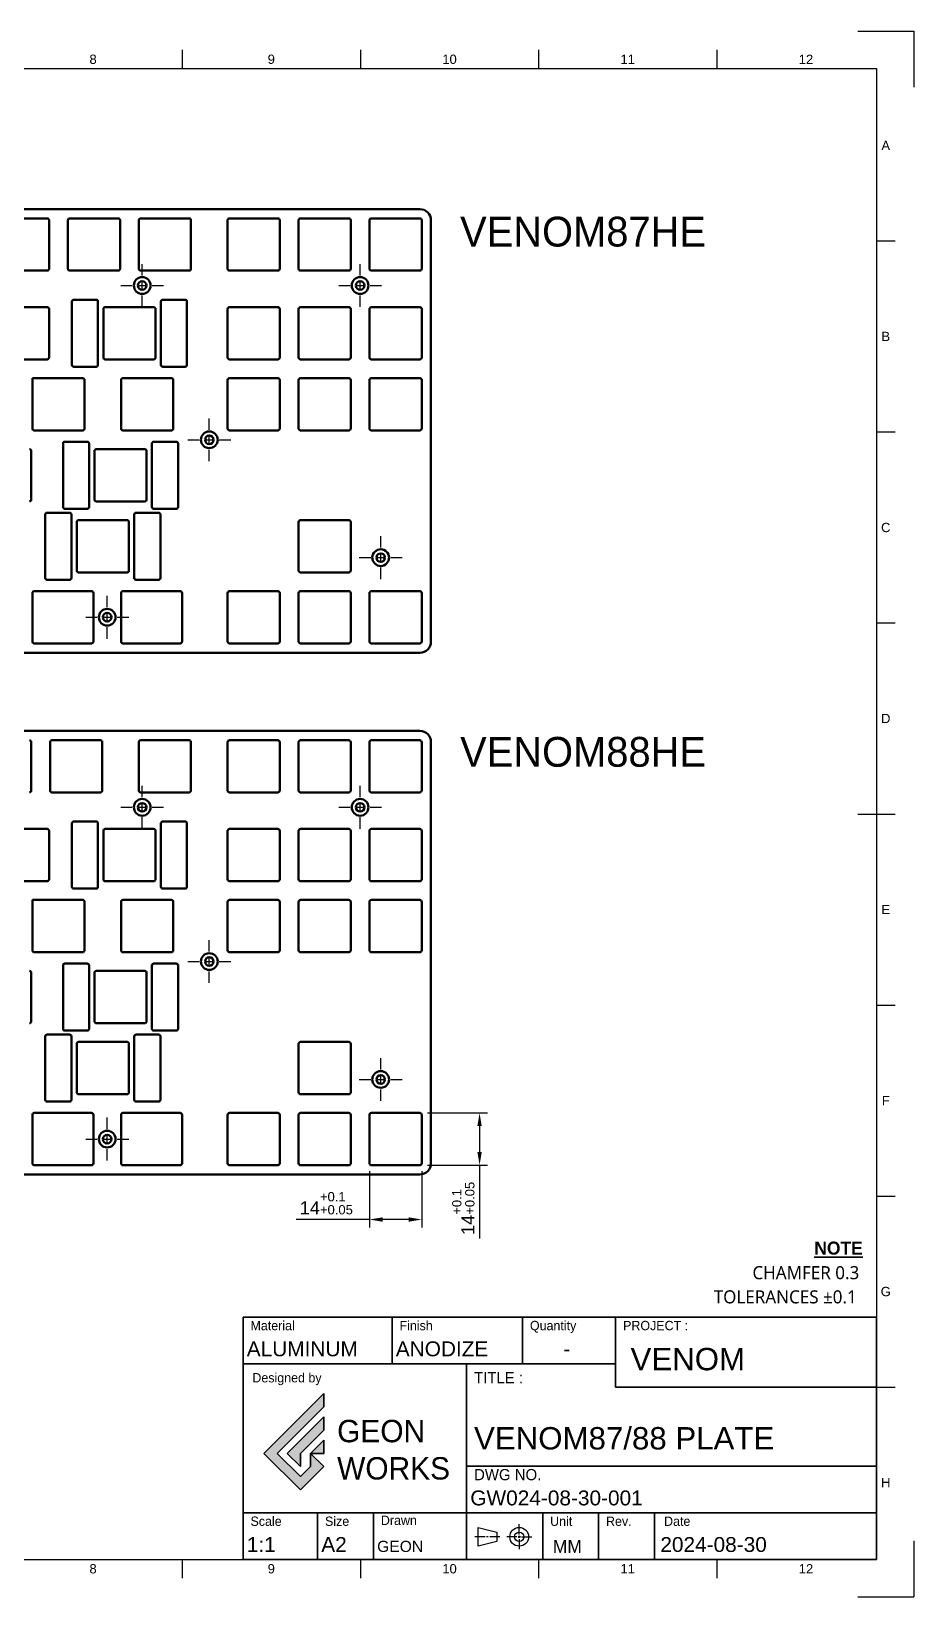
# Model space of a CAD drawing. Header units: millimetres. Extents: x 0 to 594, y 0 to 420.
# Drawn here: x 357.2 to 594, y 0 to 420 of the extents above; entities that cross this region are included whole.
import ezdxf
from ezdxf.enums import TextEntityAlignment as Align

# ---------------------------------------------------------------- set-up
doc = ezdxf.new("R2010")
doc.units = ezdxf.units.MM
doc.header["$LTSCALE"] = 0.75
doc.linetypes.add('CENTER2', pattern=[28.575, 19.05, -3.175, 3.175, -3.175])
for name, color, linetype, lineweight in [('BORDER', 7, 'Continuous', 25), ('FD_Dimensions', 7, 'Continuous', 25), ('Notes', 7, 'Continuous', 25), ('Smart Centers', 7, 'CENTER2', 25), ('TITLEBLOCK', 7, 'Continuous', 35), ('Visible', 7, 'Continuous', 50)]:
    doc.layers.add(name, color=color, linetype=linetype, lineweight=lineweight)
doc.layers.add('SLD-0', color=7, linetype='Continuous')
doc.styles.add('FusionTitle', font='arial.ttf')
doc.styles.add('MtXpl___1', font='malgun.ttf')
doc.styles.add('MtXpl_Century_Gothic', font='GOTHIC.TTF')
doc.styles.add('MtXpl_OCR-A_BT', font='')
doc.styles.add('MtXpl_OCR-A_BT_1', font='')
doc.styles.get("Standard").update_dxf_attribs({"font": 'arial.ttf'})
doc.styles.get('MtXpl_OCR-A_BT').set_extended_font_data('OCR-A BT')
doc.styles.get('MtXpl_OCR-A_BT_1').set_extended_font_data('OCR-A BT', bold=True)
doc.dimstyles.new('Dim-ISO-25', dxfattribs={"dimtxt": 3.5, "dimasz": 3.5, "dimexe": 2.1, "dimexo": 2.1, "dimgap": 1.4, "dimtad": 1, "dimdsep": 46, "dimtxsty": 'Standard', "dimcen": 0, "dimazin": 2, "dimtp": 0.1, "dimtm": 0.1, "dimtfac": 0.714286, "dimtmove": 0, "dimatfit": 3, "dimfxl": 1, "dimarcsym": 0})

# ---------------------------------------------------------------- blocks, each defined once
blk = doc.blocks.new('ISO_A2_SHEET')
at = {"layer": 'BORDER'}
for p, q in [((397.6666, 415), (397.6666, 410)), ((445.4999, 415), (445.4999, 410)), ((493.3332, 415), (493.3332, 410)), ((541.1665, 415), (541.1665, 410)), ((20, 410), (584, 410)), ((584, 410), (584, 10)), ((584, 363.75), (589, 363.75)), ((584, 312.5), (589, 312.5)), ((584, 261.25), (589, 261.25)), ((579, 210), (589, 210)), ((584, 158.75), (589, 158.75)), ((584, 107.5), (589, 107.5)), ((584, 56.25), (589, 56.25)), ((20, 10), (584, 10)), ((397.6666, 10), (397.6666, 5)), ((445.4999, 10), (445.4999, 5)), ((493.3332, 10), (493.3332, 5)), ((541.1665, 10), (541.1665, 5))]:
    blk.add_line(p, q, dxfattribs=at)
at = {"layer": 'Defpoints'}
for p, q in [((579, 420), (594, 420)), ((594, 420), (594, 405)), ((594, 15), (594, 0)), ((579, 0), (594, 0))]:
    blk.add_line(p, q, dxfattribs=at)
at = {"layer": 'BORDER', "style": 'FusionTitle'}
for s, p in [('8', (373.74995, 412.5)), ('9', (421.58325, 412.5)), ('10', (469.41655, 412.5)), ('11', (517.24985, 412.5)), ('12', (565.08315, 412.5)), ('A', (586.5, 389.375)), ('B', (586.5, 338.125)), ('C', (586.5, 286.875)), ('D', (586.5, 235.625)), ('E', (586.5, 184.375)), ('F', (586.5, 133.125)), ('G', (586.5, 81.875)), ('H', (586.5, 30.625)), ('8', (373.74995, 7.5)), ('9', (421.58325, 7.5)), ('10', (469.41655, 7.5)), ('11', (517.24985, 7.5)), ('12', (565.08315, 7.5))]:
    blk.add_text(s, height=2.5, dxfattribs=at).set_placement(p, align=Align.MIDDLE)
blk = doc.blocks.new('TITLEGW')
h = blk.add_hatch(color=256)
h.dxf.hatch_style = 1
h.paths.add_polyline_path([(-148.32, 40.97), (-148.32, 44.55), (-164.4, 28.46), (-154.57, 18.63), (-148.32, 24.89), (-151.89, 28.46), (-151.89, 24.89), (-154.57, 22.21), (-160.83, 28.46)])
h.paths.add_polyline_path([(-148.32, 34.72), (-148.32, 38.29), (-158.15, 28.46), (-154.57, 24.89), (-154.57, 28.46)], flags=17)
h.paths.add_polyline_path([(-148.32, 32.04), (-151.89, 28.46), (-148.32, 28.46)], flags=16)
for p, q in [((-170, 0), (-170, 65)), ((-170, 65), (0, 65)), ((-130, 65), (-130, 52.5)), ((-95, 65), (-95, 52.5)), ((-70, 46.25), (-70, 65)), ((0, 0), (0, 65)), ((-110, 52.5), (-170, 52.5)), ((-110, 0), (-110, 52.5)), ((-110, 52.5), (-70, 52.5)), ((-70, 46.25), (0, 46.25)), ((-148.32, 44.55), (-164.4, 28.46)), ((-148.32, 44.55), (-148.32, 40.97)), ((-148.32, 40.97), (-160.83, 28.46)), ((-148.32, 38.29), (-158.15, 28.46)), ((-148.32, 38.29), (-148.32, 34.72)), ((-148.32, 34.72), (-154.57, 28.46)), ((-148.32, 32.04), (-151.89, 28.46)), ((-148.32, 32.04), (-148.32, 28.46)), ((-164.4, 28.46), (-154.57, 18.63)), ((-160.83, 28.46), (-154.57, 22.21)), ((-158.15, 28.46), (-154.57, 24.89)), ((-154.57, 24.89), (-154.57, 28.46)), ((-151.89, 28.46), (-148.32, 24.89)), ((-151.89, 28.46), (-151.89, 24.89)), ((-151.89, 28.46), (-148.32, 28.46)), ((-148.32, 24.89), (-154.57, 18.63)), ((-151.89, 24.89), (-154.57, 22.21)), ((-110, 25), (0, 25)), ((-170, 12.5), (0, 12.5)), ((-150, 12.5), (-150, 0)), ((-135, 12.5), (-135, 0)), ((-89.58, 0), (-89.58, 12.5)), ((-74.58, 0), (-74.58, 12.5)), ((-59.58, 0), (-59.58, 12.5)), ((-95.57, 6.07), (-96.17, 6.07)), ((-95.87, 5.77), (-95.87, 6.37)), ((0, 0), (-170, 0))]:
    blk.add_line(p, q)
at = {"layer": 'SLD-0'}
for p, q in [((-106.93, 3.55), (-106.93, 8.59)), ((-106.93, 8.59), (-101.89, 7.33)), ((-95.87, 6.7), (-95.87, 9.44)), ((-105.04, 6.07), (-107.77, 6.07)), ((-101.89, 4.81), (-106.93, 3.55)), ((-104.2, 6.07), (-104.62, 6.07)), ((-101.05, 6.07), (-103.78, 6.07)), ((-101.89, 7.33), (-101.89, 4.81)), ((-96.5, 6.07), (-99.24, 6.07)), ((-95.87, 5.44), (-95.87, 2.71)), ((-95.24, 6.07), (-92.51, 6.07)), ((-95.24, 6.07), (-92.51, 6.07))]:
    blk.add_line(p, q, dxfattribs=at)
for radius in [2.52, 1.26]:
    blk.add_circle((-95.87, 6.07), radius, dxfattribs=at)
for s, height, style, p in [('%%UNOTE', 3.5, 'MtXpl_OCR-A_BT_1', (-16.67, 81.78)), ('CHAMFER 0.3', 3.5, 'MtXpl___1', (-33.28, 75.19)), ('TOLERANCES ±0.1', 3.5, 'MtXpl___1', (-43.68, 68.7)), ('Material', 2.5, 'MtXpl_OCR-A_BT', (-168, 61.5)), ('Finish', 2.5, 'MtXpl_OCR-A_BT', (-128, 61.5)), ('Quantity', 2.5, 'MtXpl_OCR-A_BT', (-93, 61.5)), ('PROJECT :', 2.5, 'MtXpl_OCR-A_BT', (-68, 61.5)), ('Designed by', 2.5, 'MtXpl_OCR-A_BT', (-167.5, 47.5)), ('TITLE :', 3, 'MtXpl_OCR-A_BT', (-108, 47.25)), ('DWG NO.', 3, 'MtXpl_OCR-A_BT', (-108, 21.25)), ('Scale', 2.5, 'MtXpl_OCR-A_BT', (-168, 9)), ('Size', 2.5, 'MtXpl_OCR-A_BT', (-148, 9)), ('Drawn', 2.5, 'MtXpl_OCR-A_BT', (-133, 9.25)), ('Unit', 2.5, 'MtXpl_OCR-A_BT', (-87.58, 9)), ('Rev.', 2.5, 'MtXpl_OCR-A_BT', (-72.58, 9)), ('Date', 2.5, 'MtXpl_OCR-A_BT', (-57, 9)), ('MM', 3.5, 'MtXpl_Century_Gothic', (-86.85, 1.75))]:
    blk.add_text(s, height=height, dxfattribs=dict(style=style)).set_placement(p)
at = {"insert": (-144.75, 37.44), "char_height": 6, "attachment_point": 1}
blk.add_mtext_dynamic_manual_height_columns('{\\fa Astro Space|b0|i0|c0|p2;GEON^JWORKS}', width=29.3157, gutter_width=12.5, heights=[0], dxfattribs=at)
for tag, p, height in [("MAT'L", (-169, 54.5), 4), ('FINISH', (-129, 54.5), 4), ('QUANTITY', (-84, 54.5), 4), ('PROJECT', (-66, 50.75), 6), ('TITLE_1', (-108, 29.5), 6), ('DWG_NO', (-109, 14.5), 4), ('SCALE', (-169, 2), 4), ('SIZE', (-149, 2), 4), ('DRAWN', (-134, 2), 3), ('CREATED_DATE', (-58, 2), 4)]:
    blk.add_attdef(tag, p, '', height=height)
blk = doc.blocks.new('*U19')
at = {"layer": 'Smart Centers', "color": 0, "ltscale": 0.75, "transparency": 16777216}
for p, q in [((0, 2.68), (0, 5.75)), ((-5.75, 0), (-2.68, 0)), ((2.68, 0), (5.75, 0)), ((0, -5.75), (0, -2.68))]:
    blk.add_line(p, q, dxfattribs=at)
at = {"layer": 'Smart Centers', "color": 0, "linetype": 'Continuous', "ltscale": 0.75, "transparency": 16777216}
for p, q in [((-0.89, 0), (0.89, 0)), ((0, -0.89), (0, 0.89))]:
    blk.add_line(p, q, dxfattribs=at)
blk = doc.blocks.new('*U20')
at = {"layer": 'Smart Centers', "color": 0, "ltscale": 0.75, "transparency": 16777216}
for p, q in [((0, 2.68), (0, 5.75)), ((-5.75, 0), (-2.68, 0)), ((2.68, 0), (5.75, 0)), ((0, -5.75), (0, -2.68))]:
    blk.add_line(p, q, dxfattribs=at)
at = {"layer": 'Smart Centers', "color": 0, "linetype": 'Continuous', "ltscale": 0.75, "transparency": 16777216}
for p, q in [((-0.89, 0), (0.89, 0)), ((0, -0.89), (0, 0.89))]:
    blk.add_line(p, q, dxfattribs=at)
blk = doc.blocks.new('*U21')
at = {"layer": 'Smart Centers', "color": 0, "ltscale": 0.75, "transparency": 16777216}
for p, q in [((0, 2.68), (0, 5.75)), ((-5.75, 0), (-2.68, 0)), ((2.68, 0), (5.75, 0)), ((0, -5.75), (0, -2.68))]:
    blk.add_line(p, q, dxfattribs=at)
at = {"layer": 'Smart Centers', "color": 0, "linetype": 'Continuous', "ltscale": 0.75, "transparency": 16777216}
for p, q in [((-0.89, 0), (0.89, 0)), ((0, -0.89), (0, 0.89))]:
    blk.add_line(p, q, dxfattribs=at)
blk = doc.blocks.new('*U22')
at = {"layer": 'Smart Centers', "color": 0, "ltscale": 0.75, "transparency": 16777216}
for p, q in [((0, 2.68), (0, 5.75)), ((-5.75, 0), (-2.68, 0)), ((2.68, 0), (5.75, 0)), ((0, -5.75), (0, -2.68))]:
    blk.add_line(p, q, dxfattribs=at)
at = {"layer": 'Smart Centers', "color": 0, "linetype": 'Continuous', "ltscale": 0.75, "transparency": 16777216}
for p, q in [((-0.89, 0), (0.89, 0)), ((0, -0.89), (0, 0.89))]:
    blk.add_line(p, q, dxfattribs=at)
blk = doc.blocks.new('*U23')
at = {"layer": 'Smart Centers', "color": 0, "ltscale": 0.75, "transparency": 16777216}
for p, q in [((0, 2.68), (0, 5.75)), ((-5.75, 0), (-2.68, 0)), ((2.68, 0), (5.75, 0)), ((0, -5.75), (0, -2.68))]:
    blk.add_line(p, q, dxfattribs=at)
at = {"layer": 'Smart Centers', "color": 0, "linetype": 'Continuous', "ltscale": 0.75, "transparency": 16777216}
for p, q in [((-0.89, 0), (0.89, 0)), ((0, -0.89), (0, 0.89))]:
    blk.add_line(p, q, dxfattribs=at)
blk = doc.blocks.new('*U24')
at = {"layer": 'Smart Centers', "color": 0, "ltscale": 0.75, "transparency": 16777216}
for p, q in [((0, 2.68), (0, 5.75)), ((-5.75, 0), (-2.68, 0)), ((2.68, 0), (5.75, 0)), ((0, -5.75), (0, -2.68))]:
    blk.add_line(p, q, dxfattribs=at)
at = {"layer": 'Smart Centers', "color": 0, "linetype": 'Continuous', "ltscale": 0.75, "transparency": 16777216}
for p, q in [((-0.89, 0), (0.89, 0)), ((0, -0.89), (0, 0.89))]:
    blk.add_line(p, q, dxfattribs=at)
blk = doc.blocks.new('*U25')
at = {"layer": 'Smart Centers', "color": 0, "ltscale": 0.75, "transparency": 16777216}
for p, q in [((0, 2.68), (0, 5.75)), ((-5.75, 0), (-2.68, 0)), ((2.68, 0), (5.75, 0)), ((0, -5.75), (0, -2.68))]:
    blk.add_line(p, q, dxfattribs=at)
at = {"layer": 'Smart Centers', "color": 0, "linetype": 'Continuous', "ltscale": 0.75, "transparency": 16777216}
for p, q in [((-0.89, 0), (0.89, 0)), ((0, -0.89), (0, 0.89))]:
    blk.add_line(p, q, dxfattribs=at)
blk = doc.blocks.new('*U26')
at = {"layer": 'Smart Centers', "color": 0, "ltscale": 0.75, "transparency": 16777216}
for p, q in [((0, 2.68), (0, 5.75)), ((-5.75, 0), (-2.68, 0)), ((2.68, 0), (5.75, 0)), ((0, -5.75), (0, -2.68))]:
    blk.add_line(p, q, dxfattribs=at)
at = {"layer": 'Smart Centers', "color": 0, "linetype": 'Continuous', "ltscale": 0.75, "transparency": 16777216}
for p, q in [((-0.89, 0), (0.89, 0)), ((0, -0.89), (0, 0.89))]:
    blk.add_line(p, q, dxfattribs=at)
blk = doc.blocks.new('*U27')
at = {"layer": 'Smart Centers', "color": 0, "ltscale": 0.75, "transparency": 16777216}
for p, q in [((0, 2.68), (0, 5.75)), ((-5.75, 0), (-2.68, 0)), ((2.68, 0), (5.75, 0)), ((0, -5.75), (0, -2.68))]:
    blk.add_line(p, q, dxfattribs=at)
at = {"layer": 'Smart Centers', "color": 0, "linetype": 'Continuous', "ltscale": 0.75, "transparency": 16777216}
for p, q in [((-0.89, 0), (0.89, 0)), ((0, -0.89), (0, 0.89))]:
    blk.add_line(p, q, dxfattribs=at)
blk = doc.blocks.new('*U30')
at = {"layer": 'Smart Centers', "color": 0, "ltscale": 0.75, "transparency": 16777216}
for p, q in [((0, 2.68), (0, 5.75)), ((-5.75, 0), (-2.68, 0)), ((2.68, 0), (5.75, 0)), ((0, -5.75), (0, -2.68))]:
    blk.add_line(p, q, dxfattribs=at)
at = {"layer": 'Smart Centers', "color": 0, "linetype": 'Continuous', "ltscale": 0.75, "transparency": 16777216}
for p, q in [((-0.89, 0), (0.89, 0)), ((0, -0.89), (0, 0.89))]:
    blk.add_line(p, q, dxfattribs=at)
blk = doc.blocks.new('*D51')
at = {"layer": 'Defpoints', "color": 0, "transparency": 16777216}
for p in [(461.45, 129.78), (461.45, 115.78), (477.48, 115.78)]:
    blk.add_point(p, dxfattribs=at)
at = {"layer": 'FD_Dimensions', "color": 0, "lineweight": -2, "transparency": 16777216}
for p, q in [((463.55, 129.78), (479.58, 129.78)), ((477.48, 126.28), (477.48, 119.28)), ((463.55, 115.78), (479.58, 115.78)), ((477.48, 115.78), (477.48, 96.07))]:
    blk.add_line(p, q, dxfattribs=at)
at = {"layer": 'FD_Dimensions', "color": 0, "transparency": 16777216}
for points in [[(476.9, 126.28), (478.07, 126.28), (477.48, 129.78)], [(476.9, 119.28), (478.07, 119.28), (477.48, 115.78)]]:
    blk.add_solid(points, dxfattribs=at)
at = {"layer": 'FD_Dimensions', "color": 0, "transparency": 16777216, "insert": (473.11, 104.18), "char_height": 3.5, "attachment_point": 5, "rotation": 90}
blk.add_mtext('14{\\H0.71429x;\\S+0.1^ +0.05;}', dxfattribs=at)
blk = doc.blocks.new('*D52')
at = {"layer": 'Defpoints', "color": 0, "transparency": 16777216}
for p in [(447.95, 116.28), (461.95, 116.28), (447.95, 101.2)]:
    blk.add_point(p, dxfattribs=at)
at = {"layer": 'FD_Dimensions', "color": 0, "lineweight": -2, "transparency": 16777216}
for p, q in [((447.95, 114.18), (447.95, 99.1)), ((461.95, 114.18), (461.95, 99.1)), ((447.95, 101.2), (428.24, 101.2)), ((458.45, 101.2), (451.45, 101.2))]:
    blk.add_line(p, q, dxfattribs=at)
at = {"layer": 'FD_Dimensions', "color": 0, "transparency": 16777216}
for points in [[(451.45, 101.78), (451.45, 100.61), (447.95, 101.2)], [(458.45, 101.78), (458.45, 100.61), (461.95, 101.2)]]:
    blk.add_solid(points, dxfattribs=at)
at = {"layer": 'FD_Dimensions', "color": 0, "transparency": 16777216, "insert": (436.34, 105.57), "char_height": 3.5, "attachment_point": 5}
blk.add_mtext('14{\\H0.71429x;\\S+0.1^ +0.05;}', dxfattribs=at)

msp = doc.modelspace()

# ---------------------------------------------------------------- linework, layer by layer
at = {"layer": 'Visible'}
for p, q in [((461.446, 372.295), (119.833, 372.295)), ((348.433, 369.795), (361.433, 369.795)), ((367.483, 369.795), (380.483, 369.795)), ((386.533, 369.795), (399.533, 369.795)), ((410.346, 369.795), (423.346, 369.795)), ((429.396, 369.795), (442.396, 369.795)), ((448.446, 369.795), (461.446, 369.795)), ((361.933, 369.295), (361.933, 356.295)), ((366.983, 356.295), (366.983, 369.295)), ((380.983, 369.295), (380.983, 356.295)), ((386.033, 356.295), (386.033, 369.295)), ((400.033, 369.295), (400.033, 356.295)), ((409.846, 356.295), (409.846, 369.295)), ((423.846, 369.295), (423.846, 356.295)), ((428.896, 356.295), (428.896, 369.295)), ((442.896, 369.295), (442.896, 356.295)), ((447.946, 356.295), (447.946, 369.295)), ((461.946, 369.295), (461.946, 356.295)), ((464.446, 256.283), (464.446, 369.295)), ((361.433, 355.795), (348.433, 355.795)), ((380.483, 355.795), (367.483, 355.795)), ((399.533, 355.795), (386.533, 355.795)), ((423.346, 355.795), (410.346, 355.795)), ((442.396, 355.795), (429.396, 355.795)), ((461.446, 355.795), (448.446, 355.795)), ((348.433, 345.983), (361.433, 345.983)), ((361.933, 345.483), (361.933, 332.483)), ((368.07, 330.483), (368.07, 347.483)), ((368.57, 347.983), (374.57, 347.983)), ((375.07, 347.483), (375.07, 330.483)), ((376.508, 332.483), (376.508, 345.483)), ((377.008, 345.983), (390.008, 345.983)), ((390.508, 345.483), (390.508, 332.483)), ((391.946, 330.483), (391.946, 347.483)), ((392.446, 347.983), (398.446, 347.983)), ((398.946, 347.483), (398.946, 330.483)), ((409.846, 332.483), (409.846, 345.483)), ((410.346, 345.983), (423.346, 345.983)), ((423.846, 345.483), (423.846, 332.483)), ((428.896, 332.483), (428.896, 345.483)), ((429.396, 345.983), (442.396, 345.983)), ((442.896, 345.483), (442.896, 332.483)), ((447.946, 332.483), (447.946, 345.483)), ((448.446, 345.983), (461.446, 345.983)), ((461.946, 345.483), (461.946, 332.483)), ((361.433, 331.983), (348.433, 331.983)), ((390.008, 331.983), (377.008, 331.983)), ((423.346, 331.983), (410.346, 331.983)), ((442.396, 331.983), (429.396, 331.983)), ((461.446, 331.983), (448.446, 331.983)), ((374.57, 329.983), (368.57, 329.983)), ((398.446, 329.983), (392.446, 329.983)), ((357.458, 326.933), (370.958, 326.933)), ((357.458, 313.433), (357.458, 326.933)), ((371.458, 326.433), (371.458, 313.433)), ((381.271, 313.433), (381.271, 326.433)), ((381.771, 326.933), (394.771, 326.933)), ((395.271, 326.433), (395.271, 313.433)), ((409.846, 313.433), (409.846, 326.433)), ((410.346, 326.933), (423.346, 326.933)), ((423.846, 326.433), (423.846, 313.433)), ((428.896, 313.433), (428.896, 326.433)), ((429.396, 326.933), (442.396, 326.933)), ((442.896, 326.433), (442.896, 313.433)), ((447.946, 313.433), (447.946, 326.433)), ((448.446, 326.933), (461.446, 326.933)), ((461.946, 326.433), (461.946, 313.433)), ((370.958, 312.933), (357.958, 312.933)), ((394.771, 312.933), (381.771, 312.933)), ((423.346, 312.933), (410.346, 312.933)), ((442.396, 312.933), (429.396, 312.933)), ((461.446, 312.933), (448.446, 312.933)), ((357.171, 307.383), (357.171, 294.383)), ((365.689, 292.383), (365.689, 309.383)), ((366.189, 309.883), (372.189, 309.883)), ((372.689, 309.383), (372.689, 292.383)), ((374.127, 294.383), (374.127, 307.383)), ((374.627, 307.883), (387.627, 307.883)), ((388.127, 307.383), (388.127, 294.383)), ((389.565, 292.383), (389.565, 309.383)), ((390.065, 309.883), (396.065, 309.883)), ((396.565, 309.383), (396.565, 292.383)), ((360.927, 273.333), (360.927, 290.333)), ((361.427, 290.833), (367.427, 290.833)), ((372.189, 291.883), (366.189, 291.883)), ((367.927, 290.333), (367.927, 273.333)), ((387.627, 293.883), (374.627, 293.883)), ((384.803, 273.333), (384.803, 290.333)), ((385.303, 290.833), (391.303, 290.833)), ((396.065, 291.883), (390.065, 291.883)), ((391.803, 290.333), (391.803, 273.333)), ((369.365, 275.333), (369.365, 288.333)), ((369.865, 288.833), (382.865, 288.833)), ((383.365, 288.333), (383.365, 275.333)), ((428.896, 275.333), (428.896, 288.333)), ((429.396, 288.833), (442.396, 288.833)), ((442.896, 288.333), (442.896, 275.333)), ((382.865, 274.833), (369.865, 274.833)), ((442.396, 274.833), (429.396, 274.833)), ((357.458, 256.283), (357.458, 269.283)), ((357.958, 269.783), (373.34, 269.783)), ((367.427, 272.833), (361.427, 272.833)), ((373.84, 269.283), (373.84, 256.283)), ((381.271, 256.283), (381.271, 269.283)), ((381.771, 269.783), (397.152, 269.783)), ((391.303, 272.833), (385.303, 272.833)), ((397.652, 269.283), (397.652, 256.283)), ((409.846, 256.283), (409.846, 269.283)), ((410.346, 269.783), (423.346, 269.783)), ((423.846, 269.283), (423.846, 256.283)), ((428.896, 256.283), (428.896, 269.283)), ((429.396, 269.783), (442.396, 269.783)), ((442.896, 269.283), (442.896, 256.283)), ((447.946, 256.283), (447.946, 269.283)), ((448.446, 269.783), (461.446, 269.783)), ((461.946, 269.283), (461.946, 256.283)), ((119.833, 253.283), (461.446, 253.283)), ((373.34, 255.783), (357.958, 255.783)), ((397.152, 255.783), (381.771, 255.783)), ((423.346, 255.783), (410.346, 255.783)), ((442.396, 255.783), (429.396, 255.783)), ((461.446, 255.783), (448.446, 255.783)), ((461.446, 232.295), (119.833, 232.295)), ((357.171, 229.295), (357.171, 216.295)), ((362.221, 216.295), (362.221, 229.295)), ((362.721, 229.795), (375.721, 229.795)), ((376.221, 229.295), (376.221, 216.295)), ((386.033, 216.295), (386.033, 229.295)), ((386.533, 229.795), (399.533, 229.795)), ((400.033, 229.295), (400.033, 216.295)), ((409.846, 216.295), (409.846, 229.295)), ((410.346, 229.795), (423.346, 229.795)), ((423.846, 229.295), (423.846, 216.295)), ((428.896, 216.295), (428.896, 229.295)), ((429.396, 229.795), (442.396, 229.795)), ((442.896, 229.295), (442.896, 216.295)), ((447.946, 216.295), (447.946, 229.295)), ((448.446, 229.795), (461.446, 229.795)), ((461.946, 229.295), (461.946, 216.295)), ((464.446, 116.283), (464.446, 229.295)), ((375.721, 215.795), (362.721, 215.795)), ((399.533, 215.795), (386.533, 215.795)), ((423.346, 215.795), (410.346, 215.795)), ((442.396, 215.795), (429.396, 215.795)), ((461.446, 215.795), (448.446, 215.795)), ((348.433, 205.983), (361.433, 205.983)), ((368.07, 190.483), (368.07, 207.483)), ((368.57, 207.983), (374.57, 207.983)), ((375.07, 207.483), (375.07, 190.483)), ((377.008, 205.983), (390.008, 205.983)), ((391.946, 190.483), (391.946, 207.483)), ((392.446, 207.983), (398.446, 207.983)), ((398.946, 207.483), (398.946, 190.483)), ((410.346, 205.983), (423.346, 205.983)), ((429.396, 205.983), (442.396, 205.983)), ((448.446, 205.983), (461.446, 205.983)), ((361.933, 205.483), (361.933, 192.483)), ((376.508, 192.483), (376.508, 205.483)), ((390.508, 205.483), (390.508, 192.483)), ((409.846, 192.483), (409.846, 205.483)), ((423.846, 205.483), (423.846, 192.483)), ((428.896, 192.483), (428.896, 205.483)), ((442.896, 205.483), (442.896, 192.483)), ((447.946, 192.483), (447.946, 205.483)), ((461.946, 205.483), (461.946, 192.483)), ((361.433, 191.983), (348.433, 191.983)), ((374.57, 189.983), (368.57, 189.983)), ((390.008, 191.983), (377.008, 191.983)), ((398.446, 189.983), (392.446, 189.983)), ((423.346, 191.983), (410.346, 191.983)), ((442.396, 191.983), (429.396, 191.983)), ((461.446, 191.983), (448.446, 191.983)), ((357.458, 186.933), (370.958, 186.933)), ((357.458, 173.433), (357.458, 186.933)), ((371.458, 186.433), (371.458, 173.433)), ((381.271, 173.433), (381.271, 186.433)), ((381.771, 186.933), (394.771, 186.933)), ((395.271, 186.433), (395.271, 173.433)), ((409.846, 173.433), (409.846, 186.433)), ((410.346, 186.933), (423.346, 186.933)), ((423.846, 186.433), (423.846, 173.433)), ((428.896, 173.433), (428.896, 186.433)), ((429.396, 186.933), (442.396, 186.933)), ((442.896, 186.433), (442.896, 173.433)), ((447.946, 173.433), (447.946, 186.433)), ((448.446, 186.933), (461.446, 186.933)), ((461.946, 186.433), (461.946, 173.433)), ((370.958, 172.933), (357.958, 172.933)), ((394.771, 172.933), (381.771, 172.933)), ((423.346, 172.933), (410.346, 172.933)), ((442.396, 172.933), (429.396, 172.933)), ((461.446, 172.933), (448.446, 172.933)), ((365.689, 152.383), (365.689, 169.383)), ((366.189, 169.883), (372.189, 169.883)), ((372.689, 169.383), (372.689, 152.383)), ((389.565, 152.383), (389.565, 169.383)), ((390.065, 169.883), (396.065, 169.883)), ((396.565, 169.383), (396.565, 152.383)), ((357.171, 167.383), (357.171, 154.383)), ((374.127, 154.383), (374.127, 167.383)), ((374.627, 167.883), (387.627, 167.883)), ((388.127, 167.383), (388.127, 154.383)), ((372.189, 151.883), (366.189, 151.883)), ((387.627, 153.883), (374.627, 153.883)), ((396.065, 151.883), (390.065, 151.883)), ((360.927, 133.333), (360.927, 150.333)), ((361.427, 150.833), (367.427, 150.833)), ((367.927, 150.333), (367.927, 133.333)), ((369.365, 135.333), (369.365, 148.333)), ((369.865, 148.833), (382.865, 148.833)), ((383.365, 148.333), (383.365, 135.333)), ((384.803, 133.333), (384.803, 150.333)), ((385.303, 150.833), (391.303, 150.833)), ((391.803, 150.333), (391.803, 133.333)), ((428.896, 135.333), (428.896, 148.333)), ((429.396, 148.833), (442.396, 148.833)), ((442.896, 148.333), (442.896, 135.333)), ((382.865, 134.833), (369.865, 134.833)), ((442.396, 134.833), (429.396, 134.833)), ((367.427, 132.833), (361.427, 132.833)), ((391.303, 132.833), (385.303, 132.833)), ((357.458, 116.283), (357.458, 129.283)), ((357.958, 129.783), (373.34, 129.783)), ((373.84, 129.283), (373.84, 116.283)), ((381.271, 116.283), (381.271, 129.283)), ((381.771, 129.783), (397.152, 129.783)), ((397.652, 129.283), (397.652, 116.283)), ((409.846, 116.283), (409.846, 129.283)), ((410.346, 129.783), (423.346, 129.783)), ((423.846, 129.283), (423.846, 116.283)), ((428.896, 116.283), (428.896, 129.283)), ((429.396, 129.783), (442.396, 129.783)), ((442.896, 129.283), (442.896, 116.283)), ((447.946, 116.283), (447.946, 129.283)), ((448.446, 129.783), (461.446, 129.783)), ((461.946, 129.283), (461.946, 116.283)), ((373.34, 115.783), (357.958, 115.783)), ((397.152, 115.783), (381.771, 115.783)), ((423.346, 115.783), (410.346, 115.783)), ((442.396, 115.783), (429.396, 115.783)), ((461.446, 115.783), (448.446, 115.783)), ((119.833, 113.283), (461.446, 113.283))]:
    msp.add_line(p, q, dxfattribs=at)
at = {"layer": 'Visible', "extrusion": (0, 0, -1)}
for centre, radius in [((-386.946, 351.795), 2.25), ((-386.946, 351.795), 1.15), ((-445.42, 351.795), 2.25), ((-445.42, 351.795), 1.15), ((-404.946, 310.408), 2.25), ((-404.946, 310.408), 1.15), ((-450.946, 278.783), 2.25), ((-450.946, 278.783), 1.15), ((-377.555, 262.783), 2.25), ((-377.555, 262.783), 1.15), ((-386.946, 211.795), 2.25), ((-386.946, 211.795), 1.15), ((-445.42, 211.795), 2.25), ((-445.42, 211.795), 1.15), ((-404.946, 170.408), 2.25), ((-404.946, 170.408), 1.15), ((-450.946, 138.783), 2.25), ((-450.946, 138.783), 1.15), ((-377.555, 122.783), 2.25), ((-377.555, 122.783), 1.15)]:
    msp.add_circle(centre, radius, dxfattribs=at)
for centre, radius, start, end in [((-361.433, 369.295), 0.5, 90, 180), ((-367.483, 369.295), 0.5, 0, 90), ((-380.483, 369.295), 0.5, 90, 180), ((-386.533, 369.295), 0.5, 0, 90), ((-399.533, 369.295), 0.5, 90, 180), ((-410.346, 369.295), 0.5, 0, 90), ((-423.346, 369.295), 0.5, 90, 180), ((-429.396, 369.295), 0.5, 0, 90), ((-442.396, 369.295), 0.5, 90, 180), ((-448.446, 369.295), 0.5, 0, 90), ((-461.446, 369.295), 3, 90, 180), ((-461.446, 369.295), 0.5, 90, 180), ((-361.433, 356.295), 0.5, 180, 270), ((-367.483, 356.295), 0.5, 270, 0), ((-380.483, 356.295), 0.5, 180, 270), ((-386.533, 356.295), 0.5, 270, 0), ((-399.533, 356.295), 0.5, 180, 270), ((-410.346, 356.295), 0.5, 270, 0), ((-423.346, 356.295), 0.5, 180, 270), ((-429.396, 356.295), 0.5, 270, 0), ((-442.396, 356.295), 0.5, 180, 270), ((-448.446, 356.295), 0.5, 270, 0), ((-461.446, 356.295), 0.5, 180, 270), ((-361.433, 345.483), 0.5, 90, 180), ((-368.57, 347.483), 0.5, 0, 90), ((-374.57, 347.483), 0.5, 90, 180), ((-377.008, 345.483), 0.5, 0, 90), ((-390.008, 345.483), 0.5, 90, 180), ((-392.446, 347.483), 0.5, 0, 90), ((-398.446, 347.483), 0.5, 90, 180), ((-410.346, 345.483), 0.5, 0, 90), ((-423.346, 345.483), 0.5, 90, 180), ((-429.396, 345.483), 0.5, 0, 90), ((-442.396, 345.483), 0.5, 90, 180), ((-448.446, 345.483), 0.5, 0, 90), ((-461.446, 345.483), 0.5, 90, 180), ((-361.433, 332.483), 0.5, 180, 270), ((-377.008, 332.483), 0.5, 270, 0), ((-390.008, 332.483), 0.5, 180, 270), ((-410.346, 332.483), 0.5, 270, 0), ((-423.346, 332.483), 0.5, 180, 270), ((-429.396, 332.483), 0.5, 270, 0), ((-442.396, 332.483), 0.5, 180, 270), ((-448.446, 332.483), 0.5, 270, 0), ((-461.446, 332.483), 0.5, 180, 270), ((-368.57, 330.483), 0.5, 270, 0), ((-374.57, 330.483), 0.5, 180, 270), ((-392.446, 330.483), 0.5, 270, 0), ((-398.446, 330.483), 0.5, 180, 270), ((-370.958, 326.433), 0.5, 90, 180), ((-381.771, 326.433), 0.5, 0, 90), ((-394.771, 326.433), 0.5, 90, 180), ((-410.346, 326.433), 0.5, 0, 90), ((-423.346, 326.433), 0.5, 90, 180), ((-429.396, 326.433), 0.5, 0, 90), ((-442.396, 326.433), 0.5, 90, 180), ((-448.446, 326.433), 0.5, 0, 90), ((-461.446, 326.433), 0.5, 90, 180), ((-357.958, 313.433), 0.5, 270, 0), ((-370.958, 313.433), 0.5, 180, 270), ((-381.771, 313.433), 0.5, 270, 0), ((-394.771, 313.433), 0.5, 180, 270), ((-410.346, 313.433), 0.5, 270, 0), ((-423.346, 313.433), 0.5, 180, 270), ((-429.396, 313.433), 0.5, 270, 0), ((-442.396, 313.433), 0.5, 180, 270), ((-448.446, 313.433), 0.5, 270, 0), ((-461.446, 313.433), 0.5, 180, 270), ((-356.671, 307.383), 0.5, 90, 180), ((-366.189, 309.383), 0.5, 0, 90), ((-372.189, 309.383), 0.5, 90, 180), ((-374.627, 307.383), 0.5, 0, 90), ((-387.627, 307.383), 0.5, 90, 180), ((-390.065, 309.383), 0.5, 0, 90), ((-396.065, 309.383), 0.5, 90, 180), ((-356.671, 294.383), 0.5, 180, 270), ((-374.627, 294.383), 0.5, 270, 0), ((-387.627, 294.383), 0.5, 180, 270), ((-361.427, 290.333), 0.5, 0, 90), ((-366.189, 292.383), 0.5, 270, 0), ((-367.427, 290.333), 0.5, 90, 180), ((-372.189, 292.383), 0.5, 180, 270), ((-385.303, 290.333), 0.5, 0, 90), ((-390.065, 292.383), 0.5, 270, 0), ((-391.303, 290.333), 0.5, 90, 180), ((-396.065, 292.383), 0.5, 180, 270), ((-369.865, 288.333), 0.5, 0, 90), ((-382.865, 288.333), 0.5, 90, 180), ((-429.396, 288.333), 0.5, 0, 90), ((-442.396, 288.333), 0.5, 90, 180), ((-361.427, 273.333), 0.5, 270, 0), ((-367.427, 273.333), 0.5, 180, 270), ((-369.865, 275.333), 0.5, 270, 0), ((-382.865, 275.333), 0.5, 180, 270), ((-385.303, 273.333), 0.5, 270, 0), ((-391.303, 273.333), 0.5, 180, 270), ((-429.396, 275.333), 0.5, 270, 0), ((-442.396, 275.333), 0.5, 180, 270), ((-357.958, 269.283), 0.5, 0, 90), ((-373.34, 269.283), 0.5, 90, 180), ((-381.771, 269.283), 0.5, 0, 90), ((-397.152, 269.283), 0.5, 90, 180), ((-410.346, 269.283), 0.5, 0, 90), ((-423.346, 269.283), 0.5, 90, 180), ((-429.396, 269.283), 0.5, 0, 90), ((-442.396, 269.283), 0.5, 90, 180), ((-448.446, 269.283), 0.5, 0, 90), ((-461.446, 269.283), 0.5, 90, 180), ((-357.958, 256.283), 0.5, 270, 0), ((-373.34, 256.283), 0.5, 180, 270), ((-381.771, 256.283), 0.5, 270, 0), ((-397.152, 256.283), 0.5, 180, 270), ((-410.346, 256.283), 0.5, 270, 0), ((-423.346, 256.283), 0.5, 180, 270), ((-429.396, 256.283), 0.5, 270, 0), ((-442.396, 256.283), 0.5, 180, 270), ((-448.446, 256.283), 0.5, 270, 0), ((-461.446, 256.283), 3, 180, 270), ((-461.446, 256.283), 0.5, 180, 270), ((-461.446, 229.295), 3, 90, 180), ((-356.671, 229.295), 0.5, 90, 180), ((-362.721, 229.295), 0.5, 0, 90), ((-375.721, 229.295), 0.5, 90, 180), ((-386.533, 229.295), 0.5, 0, 90), ((-399.533, 229.295), 0.5, 90, 180), ((-410.346, 229.295), 0.5, 0, 90), ((-423.346, 229.295), 0.5, 90, 180), ((-429.396, 229.295), 0.5, 0, 90), ((-442.396, 229.295), 0.5, 90, 180), ((-448.446, 229.295), 0.5, 0, 90), ((-461.446, 229.295), 0.5, 90, 180), ((-356.671, 216.295), 0.5, 180, 270), ((-362.721, 216.295), 0.5, 270, 0), ((-375.721, 216.295), 0.5, 180, 270), ((-386.533, 216.295), 0.5, 270, 0), ((-399.533, 216.295), 0.5, 180, 270), ((-410.346, 216.295), 0.5, 270, 0), ((-423.346, 216.295), 0.5, 180, 270), ((-429.396, 216.295), 0.5, 270, 0), ((-442.396, 216.295), 0.5, 180, 270), ((-448.446, 216.295), 0.5, 270, 0), ((-461.446, 216.295), 0.5, 180, 270), ((-361.433, 205.483), 0.5, 90, 180), ((-368.57, 207.483), 0.5, 0, 90), ((-374.57, 207.483), 0.5, 90, 180), ((-377.008, 205.483), 0.5, 0, 90), ((-390.008, 205.483), 0.5, 90, 180), ((-392.446, 207.483), 0.5, 0, 90), ((-398.446, 207.483), 0.5, 90, 180), ((-410.346, 205.483), 0.5, 0, 90), ((-423.346, 205.483), 0.5, 90, 180), ((-429.396, 205.483), 0.5, 0, 90), ((-442.396, 205.483), 0.5, 90, 180), ((-448.446, 205.483), 0.5, 0, 90), ((-461.446, 205.483), 0.5, 90, 180), ((-361.433, 192.483), 0.5, 180, 270), ((-368.57, 190.483), 0.5, 270, 0), ((-374.57, 190.483), 0.5, 180, 270), ((-377.008, 192.483), 0.5, 270, 0), ((-390.008, 192.483), 0.5, 180, 270), ((-392.446, 190.483), 0.5, 270, 0), ((-398.446, 190.483), 0.5, 180, 270), ((-410.346, 192.483), 0.5, 270, 0), ((-423.346, 192.483), 0.5, 180, 270), ((-429.396, 192.483), 0.5, 270, 0), ((-442.396, 192.483), 0.5, 180, 270), ((-448.446, 192.483), 0.5, 270, 0), ((-461.446, 192.483), 0.5, 180, 270), ((-370.958, 186.433), 0.5, 90, 180), ((-381.771, 186.433), 0.5, 0, 90), ((-394.771, 186.433), 0.5, 90, 180), ((-410.346, 186.433), 0.5, 0, 90), ((-423.346, 186.433), 0.5, 90, 180), ((-429.396, 186.433), 0.5, 0, 90), ((-442.396, 186.433), 0.5, 90, 180), ((-448.446, 186.433), 0.5, 0, 90), ((-461.446, 186.433), 0.5, 90, 180), ((-357.958, 173.433), 0.5, 270, 0), ((-370.958, 173.433), 0.5, 180, 270), ((-381.771, 173.433), 0.5, 270, 0), ((-394.771, 173.433), 0.5, 180, 270), ((-410.346, 173.433), 0.5, 270, 0), ((-423.346, 173.433), 0.5, 180, 270), ((-429.396, 173.433), 0.5, 270, 0), ((-442.396, 173.433), 0.5, 180, 270), ((-448.446, 173.433), 0.5, 270, 0), ((-461.446, 173.433), 0.5, 180, 270), ((-366.189, 169.383), 0.5, 0, 90), ((-372.189, 169.383), 0.5, 90, 180), ((-390.065, 169.383), 0.5, 0, 90), ((-396.065, 169.383), 0.5, 90, 180), ((-356.671, 167.383), 0.5, 90, 180), ((-374.627, 167.383), 0.5, 0, 90), ((-387.627, 167.383), 0.5, 90, 180), ((-356.671, 154.383), 0.5, 180, 270), ((-366.189, 152.383), 0.5, 270, 0), ((-372.189, 152.383), 0.5, 180, 270), ((-374.627, 154.383), 0.5, 270, 0), ((-387.627, 154.383), 0.5, 180, 270), ((-390.065, 152.383), 0.5, 270, 0), ((-396.065, 152.383), 0.5, 180, 270), ((-361.427, 150.333), 0.5, 0, 90), ((-367.427, 150.333), 0.5, 90, 180), ((-369.865, 148.333), 0.5, 0, 90), ((-382.865, 148.333), 0.5, 90, 180), ((-385.303, 150.333), 0.5, 0, 90), ((-391.303, 150.333), 0.5, 90, 180), ((-429.396, 148.333), 0.5, 0, 90), ((-442.396, 148.333), 0.5, 90, 180), ((-369.865, 135.333), 0.5, 270, 0), ((-382.865, 135.333), 0.5, 180, 270), ((-429.396, 135.333), 0.5, 270, 0), ((-442.396, 135.333), 0.5, 180, 270), ((-361.427, 133.333), 0.5, 270, 0), ((-367.427, 133.333), 0.5, 180, 270), ((-385.303, 133.333), 0.5, 270, 0), ((-391.303, 133.333), 0.5, 180, 270), ((-357.958, 129.283), 0.5, 0, 90), ((-373.34, 129.283), 0.5, 90, 180), ((-381.771, 129.283), 0.5, 0, 90), ((-397.152, 129.283), 0.5, 90, 180), ((-410.346, 129.283), 0.5, 0, 90), ((-423.346, 129.283), 0.5, 90, 180), ((-429.396, 129.283), 0.5, 0, 90), ((-442.396, 129.283), 0.5, 90, 180), ((-448.446, 129.283), 0.5, 0, 90), ((-461.446, 129.283), 0.5, 90, 180), ((-357.958, 116.283), 0.5, 270, 0), ((-373.34, 116.283), 0.5, 180, 270), ((-381.771, 116.283), 0.5, 270, 0), ((-397.152, 116.283), 0.5, 180, 270), ((-410.346, 116.283), 0.5, 270, 0), ((-423.346, 116.283), 0.5, 180, 270), ((-429.396, 116.283), 0.5, 270, 0), ((-442.396, 116.283), 0.5, 180, 270), ((-448.446, 116.283), 0.5, 270, 0), ((-461.446, 116.283), 3, 180, 270), ((-461.446, 116.283), 0.5, 180, 270)]:
    msp.add_arc(centre, radius, start, end, dxfattribs=at)

# ---------------------------------------------------------------- block references
at = {"layer": 'BORDER'}
msp.add_blockref('ISO_A2_SHEET', (0, 0), dxfattribs=at)
at = {"layer": 'Smart Centers', "ltscale": 0.75}
for name, p in [('*U26', (386.946, 351.795)), ('*U27', (445.42, 351.795)), ('*U25', (404.946, 310.408)), ('*U24', (450.946, 278.783)), ('*U30', (377.555, 262.783)), ('*U21', (386.946, 211.795)), ('*U22', (445.42, 211.795)), ('*U20', (404.946, 170.408)), ('*U23', (450.946, 138.783)), ('*U19', (377.555, 122.783))]:
    msp.add_blockref(name, p, dxfattribs=at)
at = {"layer": 'TITLEBLOCK'}
msp.add_blockref('TITLEGW', (584, 10), dxfattribs=at).add_auto_attribs({"MAT'L": 'ALUMINUM', 'FINISH': 'ANODIZE', 'SCALE': '1:1', 'TITLE_1': 'VENOM87/88 PLATE', 'SIZE': 'A2', 'QUANTITY': '-', 'DWG_NO': 'GW024-08-30-001', 'DRAWN': 'GEON', 'CREATED_DATE': '2024-08-30', 'PROJECT': 'VENOM'})

# ---------------------------------------------------------------- texts
at = {"layer": 'Notes', "char_height": 8, "attachment_point": 1}
for s, insert in [('{\\fBahnschrift SemiLight|b0|i0|c0|p34;VENOM87HE}', (472.261, 370.256)), ('{\\fBahnschrift SemiLight|b0|i0|c0|p34;VENOM87HE}', (472.261, 370.256)), ('{\\fBahnschrift SemiLight|b0|i0|c0|p34;VENOM88HE}', (472.261, 230.68))]:
    msp.add_mtext_dynamic_manual_height_columns(s, width=86.97276, gutter_width=17.5, heights=[0], dxfattribs=dict(at, insert=insert))

# ---------------------------------------------------------------- dimensions: what is measured, and where the dimension line sits
at = {"layer": 'FD_Dimensions'}
dim = msp.add_linear_dim(base=(477.483, 115.783), p1=(461.446, 129.783), p2=(461.446, 115.783), angle=90, dimstyle='Dim-ISO-25', override={"dimgap": 1.4, "dimlfac": 1, "dimclrd": 0, "dimclre": 0, "dimtol": 1, "dimlim": 0, "dimtm": -0.05}, dxfattribs=at)
dim.commit()
dim.dimension.update_dxf_attribs({"geometry": '*D51', "text_midpoint": (473.114, 104.179)})
dim = msp.add_linear_dim(base=(447.946, 101.198), p1=(461.946, 116.283), p2=(447.946, 116.283), dimstyle='Dim-ISO-25', override={"dimgap": 1.4, "dimlfac": 1, "dimclrd": 0, "dimclre": 0, "dimtol": 1, "dimlim": 0, "dimtm": -0.05}, dxfattribs=at)
dim.commit()
dim.dimension.update_dxf_attribs({"geometry": '*D52', "text_midpoint": (436.341, 105.568)})

doc.saveas('drawing.dxf')
